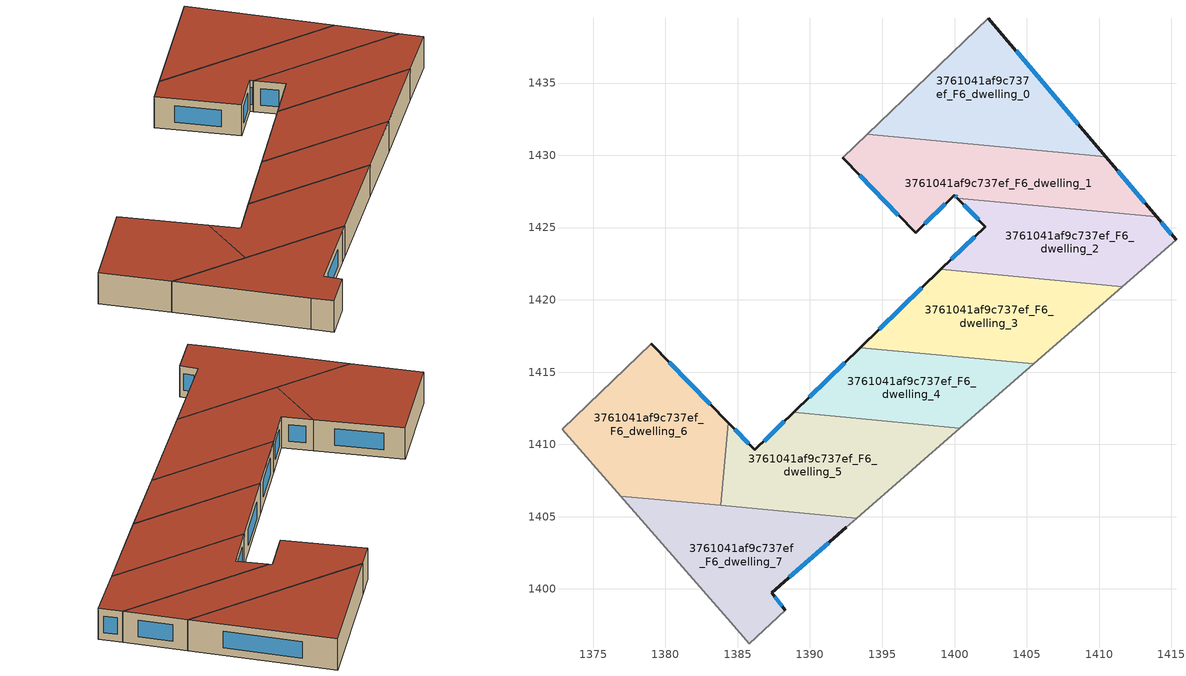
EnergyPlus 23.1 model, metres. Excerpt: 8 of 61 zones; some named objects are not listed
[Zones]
3761041af9c737ef_F6_dwelling_0
 floor to 3761041af9c737ef_F5_dwelling_0 (EU_floor_Construction): 1402.35,1439.46 1410.46,1429.89 1393.95,1431.45 z18
 wall outside (EU_wall_Construction): 1410.46,1429.89 1402.35,1439.46 z18:21
 wall adiabatic (EU_wall_Construction): 1402.35,1439.46 1393.95,1431.45 z18:21
 wall to 3761041af9c737ef_F6_dwelling_1 (EU_wall_Construction): 1393.95,1431.45 1410.46,1429.89 z18:21
 window (EU_Window_Construction): 1408.56,1432.14 1404.25,1437.22 z18.7:20.3
 roof outside (EU_roof_Construction): 1410.46,1429.89 1402.35,1439.46 1393.95,1431.45 z21
3761041af9c737ef_F6_dwelling_1
 floor to 3761041af9c737ef_F5_dwelling_1 (EU_floor_Construction): 1410.46,1429.89 1413.99,1425.73 1400.2,1427.03 1399.99,1427.25 1397.31,1424.65 1392.25,1429.83 1393.95,1431.45 z18
 wall outside (EU_wall_Construction): 1413.99,1425.73 1410.46,1429.89 / 1392.25,1429.83 1397.31,1424.65 1399.99,1427.25 1400.2,1427.03 z18:21
 wall to 3761041af9c737ef_F6_dwelling_2 (EU_wall_Construction): 1400.2,1427.03 1413.99,1425.73 z18:21
 wall adiabatic (EU_wall_Construction): 1393.95,1431.45 1392.25,1429.83 z18:21
 window (EU_Window_Construction): 1413.16,1426.71 1411.29,1428.92 / 1400.04,1427.2 1400.15,1427.08 / 1397.94,1425.26 1399.36,1426.64 / 1393.44,1428.61 1396.12,1425.87 z18.7:20.3
 roof outside (EU_roof_Construction): 1413.99,1425.73 1410.46,1429.89 1393.95,1431.45 1392.25,1429.83 1397.31,1424.65 1399.99,1427.25 1400.2,1427.03 z21
3761041af9c737ef_F6_dwelling_2
 floor to 3761041af9c737ef_F5_dwelling_2 (EU_floor_Construction): 1413.99,1425.73 1415.32,1424.16 1411.6,1420.92 1399.06,1422.1 1402.11,1425.07 1400.2,1427.03 z18
 wall outside (EU_wall_Construction): 1415.32,1424.16 1413.99,1425.73 / 1400.2,1427.03 1402.11,1425.07 1399.06,1422.1 z18:21
 wall adiabatic (EU_wall_Construction): 1411.6,1420.92 1415.32,1424.16 z18:21
 wall to 3761041af9c737ef_F6_dwelling_3 (EU_wall_Construction): 1399.06,1422.1 1411.6,1420.92 z18:21
 window (EU_Window_Construction): 1415.01,1424.53 1414.3,1425.36 / 1401.39,1424.37 1399.77,1422.8 / 1400.65,1426.57 1401.66,1425.53 z18.7:20.3
 roof outside (EU_roof_Construction): 1415.32,1424.16 1413.99,1425.73 1400.2,1427.03 1402.11,1425.07 1399.06,1422.1 1411.6,1420.92 z21
3761041af9c737ef_F6_dwelling_3
 floor to 3761041af9c737ef_F5_dwelling_3 (EU_floor_Construction): 1411.6,1420.92 1405.47,1415.57 1393.49,1416.7 1399.06,1422.1 z18
 wall outside (EU_wall_Construction): 1399.06,1422.1 1393.49,1416.7 z18:21
 wall to 3761041af9c737ef_F6_dwelling_4 (EU_wall_Construction): 1393.49,1416.7 1405.47,1415.57 z18:21
 wall adiabatic (EU_wall_Construction): 1405.47,1415.57 1411.6,1420.92 z18:21
 window (EU_Window_Construction): 1397.75,1420.83 1394.8,1417.97 z18.7:20.3
 roof outside (EU_roof_Construction): 1411.6,1420.92 1399.06,1422.1 1393.49,1416.7 1405.47,1415.57 z21
3761041af9c737ef_F6_dwelling_4
 floor to 3761041af9c737ef_F5_dwelling_4 (EU_floor_Construction): 1405.47,1415.57 1400.38,1411.13 1388.87,1412.21 1393.49,1416.7 z18
 wall outside (EU_wall_Construction): 1393.49,1416.7 1388.87,1412.21 z18:21
 wall to 3761041af9c737ef_F6_dwelling_5 (EU_wall_Construction): 1388.87,1412.21 1400.38,1411.13 z18:21
 wall adiabatic (EU_wall_Construction): 1400.38,1411.13 1405.47,1415.57 z18:21
 window (EU_Window_Construction): 1392.41,1415.65 1389.95,1413.27 z18.7:20.3
 roof outside (EU_roof_Construction): 1405.47,1415.57 1393.49,1416.7 1388.87,1412.21 1400.38,1411.13 z21
3761041af9c737ef_F6_dwelling_5
 floor to 3761041af9c737ef_F5_dwelling_5 (EU_floor_Construction): 1400.38,1411.13 1393.23,1404.89 1383.82,1405.78 1384.36,1411.5 1386.2,1409.62 1388.87,1412.21 z18
 wall outside (EU_wall_Construction): 1388.87,1412.21 1386.2,1409.62 1384.36,1411.5 z18:21
 wall adiabatic (EU_wall_Construction): 1393.23,1404.89 1400.38,1411.13 z18:21
 wall to 3761041af9c737ef_F6_dwelling_6 (EU_wall_Construction): 1384.36,1411.5 1383.82,1405.78 z18:21
 wall to 3761041af9c737ef_F6_dwelling_7 (EU_wall_Construction): 1383.82,1405.78 1393.23,1404.89 z18:21
 window (EU_Window_Construction): 1385.76,1410.06 1384.79,1411.06 / 1388.24,1411.6 1386.82,1410.23 z18.7:20.3
 roof outside (EU_roof_Construction): 1400.38,1411.13 1388.87,1412.21 1386.2,1409.62 1384.36,1411.5 1383.82,1405.78 1393.23,1404.89 z21
3761041af9c737ef_F6_dwelling_6
 floor to 3761041af9c737ef_F5_dwelling_6 (EU_floor_Construction): 1379.02,1416.96 1384.36,1411.5 1383.82,1405.78 1376.9,1406.43 1372.85,1411.06 z18
 wall outside (EU_wall_Construction): 1384.36,1411.5 1379.02,1416.96 z18:21
 wall adiabatic (EU_wall_Construction): 1379.02,1416.96 1372.85,1411.06 1376.9,1406.43 z18:21
 wall to 3761041af9c737ef_F6_dwelling_7 (EU_wall_Construction): 1376.9,1406.43 1383.82,1405.78 z18:21
 window (EU_Window_Construction): 1383.1,1412.78 1380.28,1415.68 z18.7:20.3
 roof outside (EU_roof_Construction): 1383.82,1405.78 1384.36,1411.5 1379.02,1416.96 1372.85,1411.06 1376.9,1406.43 z21
3761041af9c737ef_F6_dwelling_7
 floor to 3761041af9c737ef_F5_dwelling_7 (EU_floor_Construction): 1393.23,1404.89 1392.51,1404.27 1387.34,1399.74 1388.31,1398.51 1385.81,1396.23 1384.54,1397.7 1376.9,1406.43 z18
 wall outside (EU_wall_Construction): 1388.31,1398.51 1387.34,1399.74 1392.51,1404.27 z18:21
 wall adiabatic (EU_wall_Construction): 1376.9,1406.43 1384.54,1397.7 1385.81,1396.23 1388.31,1398.51 / 1392.51,1404.27 1393.23,1404.89 z18:21
 window (EU_Window_Construction): 1388.56,1400.8 1391.3,1403.21 / 1388.08,1398.8 1387.57,1399.45 z18.7:20.3
 roof outside (EU_roof_Construction): 1388.31,1398.51 1387.34,1399.74 1392.51,1404.27 1393.23,1404.89 1376.9,1406.43 1384.54,1397.7 1385.81,1396.23 z21
[Building]
EU S2 Campaign: North Axis=0; Terrain=City; Solar Distribution=FullExterior
[Site:Location]
Budapest.Ferenc.Liszt.Intl.AP: Latitude=47.437; Longitude=19.256; Time Zone=1; Elevation=185
[SizingPeriod:WeatherFileDays]
AnnualSizingPeriod: Begin Month=1; Begin Day of Month=1; End Month=12; End Day of Month=31; Day of Week for Start Day=Monday; Use Weather File Daylight Saving Period=No; Use Weather File Rain and Snow Indicators=No
[MATERIAL]
EU_InternalMass_Material: Roughness=MediumRough; Thickness=0.1; Conductivity=1; Density=1800; Specific Heat=900; Thermal Absorptance=0.9; Solar Absorptance=0.7; Visible Absorptance=0.7
[MATERIAL:NOMASS] Roughness=MediumRough; Thermal Absorptance=0.9; Solar Absorptance=0.7; Visible Absorptance=0.7
Name | Thermal Resistance
EU_wall_NoMass | 0.832559
EU_roof_NoMass | 1.39638
EU_floor_NoMass | 0.872794
[WINDOWMATERIAL:SIMPLEGLAZINGSYSTEM]
EU_Window_SimpleGlazing: UFactor=2.79869; Solar Heat Gain Coefficient=0.75; Visible Transmittance=0.75
[CONSTRUCTION]
EU_wall_Construction: EU_wall_NoMass
EU_roof_Construction: EU_roof_NoMass
EU_floor_Construction: EU_floor_NoMass
EU_Window_Construction: EU_Window_SimpleGlazing
EU_InternalMass_Construction: EU_InternalMass_Material
[ZONE] Type=1; Multiplier=1; Ceiling Height=autocalculate; Floor Area=autocalculate; Part of Total Floor Area=Yes
Name | Volume
3761041af9c737ef_F6_dwelling_0 | 218.004
3761041af9c737ef_F6_dwelling_1 | 239.32
3761041af9c737ef_F6_dwelling_2 | 196.77
3761041af9c737ef_F6_dwelling_3 | 218.014
3761041af9c737ef_F6_dwelling_4 | 173.581
3761041af9c737ef_F6_dwelling_5 | 240.233
3761041af9c737ef_F6_dwelling_6 | 240.214
3761041af9c737ef_F6_dwelling_7 | 218.037
[INTERNALMASS] Construction=EU_InternalMass_Construction
Name | Zone or ZoneList | Surface Area
3761041af9c737ef_F6_dwelling_0_EU_InternalMass | 3761041af9c737ef_F6_dwelling_0 | 72.6679
3761041af9c737ef_F6_dwelling_1_EU_InternalMass | 3761041af9c737ef_F6_dwelling_1 | 79.7737
3761041af9c737ef_F6_dwelling_2_EU_InternalMass | 3761041af9c737ef_F6_dwelling_2 | 65.5899
3761041af9c737ef_F6_dwelling_3_EU_InternalMass | 3761041af9c737ef_F6_dwelling_3 | 72.6712
3761041af9c737ef_F6_dwelling_4_EU_InternalMass | 3761041af9c737ef_F6_dwelling_4 | 57.8606
3761041af9c737ef_F6_dwelling_5_EU_InternalMass | 3761041af9c737ef_F6_dwelling_5 | 80.0777
3761041af9c737ef_F6_dwelling_6_EU_InternalMass | 3761041af9c737ef_F6_dwelling_6 | 80.0712
3761041af9c737ef_F6_dwelling_7_EU_InternalMass | 3761041af9c737ef_F6_dwelling_7 | 72.679
[OTHEREQUIPMENT] Fuel Type=Electricity; Design Level Calculation Method=Watts/Area; Power per Zone Floor Area=1; Fraction Latent=0; Fraction Radiant=0; Fraction Lost=0; Carbon Dioxide Generation Rate=0; EndUse Subcategory=EU_Step8_InternalGains
Name | Zone or ZoneList or Space or SpaceList | Schedule
EU_Step8_InternalGain_3761041af9c737ef_F6_dwelling_0_f000 | 3761041af9c737ef_F6_dwelling_0 | EU_Step8_GainSchedule_3761041af9c737ef_F6_dwelling_0_f000
EU_Step8_InternalGain_3761041af9c737ef_F6_dwelling_1_f000 | 3761041af9c737ef_F6_dwelling_1 | EU_Step8_GainSchedule_3761041af9c737ef_F6_dwelling_1_f000
EU_Step8_InternalGain_3761041af9c737ef_F6_dwelling_2_f000 | 3761041af9c737ef_F6_dwelling_2 | EU_Step8_GainSchedule_3761041af9c737ef_F6_dwelling_2_f000
EU_Step8_InternalGain_3761041af9c737ef_F6_dwelling_3_f000 | 3761041af9c737ef_F6_dwelling_3 | EU_Step8_GainSchedule_3761041af9c737ef_F6_dwelling_3_f000
EU_Step8_InternalGain_3761041af9c737ef_F6_dwelling_4_f000 | 3761041af9c737ef_F6_dwelling_4 | EU_Step8_GainSchedule_3761041af9c737ef_F6_dwelling_4_f000
EU_Step8_InternalGain_3761041af9c737ef_F6_dwelling_5_f000 | 3761041af9c737ef_F6_dwelling_5 | EU_Step8_GainSchedule_3761041af9c737ef_F6_dwelling_5_f000
EU_Step8_InternalGain_3761041af9c737ef_F6_dwelling_6_f000 | 3761041af9c737ef_F6_dwelling_6 | EU_Step8_GainSchedule_3761041af9c737ef_F6_dwelling_6_f000
EU_Step8_InternalGain_3761041af9c737ef_F6_dwelling_7_f000 | 3761041af9c737ef_F6_dwelling_7 | EU_Step8_GainSchedule_3761041af9c737ef_F6_dwelling_7_f000
[ZONEVENTILATION:DESIGNFLOWRATE] Schedule=EU_AlwaysOn; Design Flow Rate Calculation Method=AirChanges/Hour; Air Changes per Hour=0.475469; Ventilation Type=Natural; Fan Pressure Rise=0; Fan Total Efficiency=1; Constant Term Coefficient=1; Temperature Term Coefficient=0; Velocity Term Coefficient=0; Velocity Squared Term Coefficient=0; Minimum Indoor Temperature=-100; Maximum Indoor Temperature=100; Delta Temperature=-100; Minimum Outdoor Temperature=-100; Maximum Outdoor Temperature=100; Maximum Wind Speed=40
Name | Zone or ZoneList or Space or SpaceList
EU_ConstantAir_3761041af9c737ef_F6_dwelling_0 | 3761041af9c737ef_F6_dwelling_0
EU_ConstantAir_3761041af9c737ef_F6_dwelling_1 | 3761041af9c737ef_F6_dwelling_1
EU_ConstantAir_3761041af9c737ef_F6_dwelling_2 | 3761041af9c737ef_F6_dwelling_2
EU_ConstantAir_3761041af9c737ef_F6_dwelling_3 | 3761041af9c737ef_F6_dwelling_3
EU_ConstantAir_3761041af9c737ef_F6_dwelling_4 | 3761041af9c737ef_F6_dwelling_4
EU_ConstantAir_3761041af9c737ef_F6_dwelling_5 | 3761041af9c737ef_F6_dwelling_5
EU_ConstantAir_3761041af9c737ef_F6_dwelling_6 | 3761041af9c737ef_F6_dwelling_6
EU_ConstantAir_3761041af9c737ef_F6_dwelling_7 | 3761041af9c737ef_F6_dwelling_7
[HVACTEMPLATE:ZONE:IDEALLOADSAIRSYSTEM] System Availability Schedule=EU_AlwaysOn; Maximum Heating Supply Air Temperature=50; Minimum Cooling Supply Air Temperature=13; Maximum Heating Supply Air Humidity Ratio=0.0156; Minimum Cooling Supply Air Humidity Ratio=0.0077; Heating Limit=NoLimit; Cooling Limit=NoLimit; Heating Availability Schedule=EU_AlwaysOn; Cooling Availability Schedule=EU_CoolingOff; Dehumidification Control Type=ConstantSensibleHeatRatio; Cooling Sensible Heat Ratio=0.7; Dehumidification Setpoint=60; Humidification Control Type=None; Humidification Setpoint=30; Outdoor Air Method=None; Outdoor Air Flow Rate per Person=0.00944; Outdoor Air Flow Rate per Zone Floor Area=0; Outdoor Air Flow Rate per Zone=0; Demand Controlled Ventilation Type=None; Outdoor Air Economizer Type=NoEconomizer; Heat Recovery Type=None; Sensible Heat Recovery Effectiveness=0.7; Latent Heat Recovery Effectiveness=0.65
Name | Template Thermostat
3761041af9c737ef_F6_dwelling_0 | EU_HeatOnly_3761041af9c737ef_F6_dwelling_0
3761041af9c737ef_F6_dwelling_1 | EU_HeatOnly_3761041af9c737ef_F6_dwelling_1
3761041af9c737ef_F6_dwelling_2 | EU_HeatOnly_3761041af9c737ef_F6_dwelling_2
3761041af9c737ef_F6_dwelling_3 | EU_HeatOnly_3761041af9c737ef_F6_dwelling_3
3761041af9c737ef_F6_dwelling_4 | EU_HeatOnly_3761041af9c737ef_F6_dwelling_4
3761041af9c737ef_F6_dwelling_5 | EU_HeatOnly_3761041af9c737ef_F6_dwelling_5
3761041af9c737ef_F6_dwelling_6 | EU_HeatOnly_3761041af9c737ef_F6_dwelling_6
3761041af9c737ef_F6_dwelling_7 | EU_HeatOnly_3761041af9c737ef_F6_dwelling_7
[SIZING:ZONE] Zone Cooling Design Supply Air Temperature Input Method=SupplyAirTemperature; Zone Cooling Design Supply Air Temperature=13; Zone Heating Design Supply Air Temperature Input Method=SupplyAirTemperature; Zone Heating Design Supply Air Temperature=50; Zone Cooling Design Supply Air Humidity Ratio=0.008; Zone Heating Design Supply Air Humidity Ratio=0.008; Cooling Design Air Flow Method=DesignDay; Cooling Design Air Flow Rate=0; Cooling Minimum Air Flow per Zone Floor Area=0.000762; Cooling Minimum Air Flow=0; Cooling Minimum Air Flow Fraction=0.2; Heating Design Air Flow Method=DesignDay; Heating Design Air Flow Rate=0; Heating Maximum Air Flow per Zone Floor Area=0.002032; Heating Maximum Air Flow=0.141576; Heating Maximum Air Flow Fraction=0.3; Account for Dedicated Outdoor Air System=No; Dedicated Outdoor Air System Control Strategy=NeutralSupplyAir; Dedicated Outdoor Air Low Setpoint Temperature for Design=autosize; Dedicated Outdoor Air High Setpoint Temperature for Design=autosize; Zone Load Sizing Method=Sensible Load Only No Latent Load; Zone Latent Cooling Design Supply Air Humidity Ratio Input Method=HumidityRatioDifference; Zone Cooling Design Supply Air Humidity Ratio Difference=0.005; Zone Latent Heating Design Supply Air Humidity Ratio Input Method=HumidityRatioDifference; Zone Humidification Design Supply Air Humidity Ratio Difference=0.005
3761041af9c737ef_F6_dwelling_0; 3761041af9c737ef_F6_dwelling_1; 3761041af9c737ef_F6_dwelling_2; 3761041af9c737ef_F6_dwelling_3; 3761041af9c737ef_F6_dwelling_4; 3761041af9c737ef_F6_dwelling_5; 3761041af9c737ef_F6_dwelling_6; 3761041af9c737ef_F6_dwelling_7
[SCHEDULE:CONSTANT]
Name | Hourly Value
EU_AlwaysOn | 1
EU_CoolingOff | 0
[SCHEDULE:FILE] Column Number=1; Rows to Skip at Top=0; Number of Hours of Data=8760; Column Separator=Comma; Interpolate to Timestep=No; Minutes per Item=60; Adjust Schedule for Daylight Savings=Yes
Name | File
EU_Step8_GainSchedule_3761041af9c737ef_F6_dwelling_0_f000 | ../../schedules/3761041af9c737ef/3761041af9c737ef_F6_dwelling_0_f000_gain.csv
EU_Step8_GainSchedule_3761041af9c737ef_F6_dwelling_1_f000 | ../../schedules/3761041af9c737ef/3761041af9c737ef_F6_dwelling_1_f000_gain.csv
EU_Step8_GainSchedule_3761041af9c737ef_F6_dwelling_2_f000 | ../../schedules/3761041af9c737ef/3761041af9c737ef_F6_dwelling_2_f000_gain.csv
EU_Step8_GainSchedule_3761041af9c737ef_F6_dwelling_3_f000 | ../../schedules/3761041af9c737ef/3761041af9c737ef_F6_dwelling_3_f000_gain.csv
EU_Step8_GainSchedule_3761041af9c737ef_F6_dwelling_4_f000 | ../../schedules/3761041af9c737ef/3761041af9c737ef_F6_dwelling_4_f000_gain.csv
EU_Step8_GainSchedule_3761041af9c737ef_F6_dwelling_5_f000 | ../../schedules/3761041af9c737ef/3761041af9c737ef_F6_dwelling_5_f000_gain.csv
EU_Step8_GainSchedule_3761041af9c737ef_F6_dwelling_6_f000 | ../../schedules/3761041af9c737ef/3761041af9c737ef_F6_dwelling_6_f000_gain.csv
EU_Step8_GainSchedule_3761041af9c737ef_F6_dwelling_7_f000 | ../../schedules/3761041af9c737ef/3761041af9c737ef_F6_dwelling_7_f000_gain.csv
